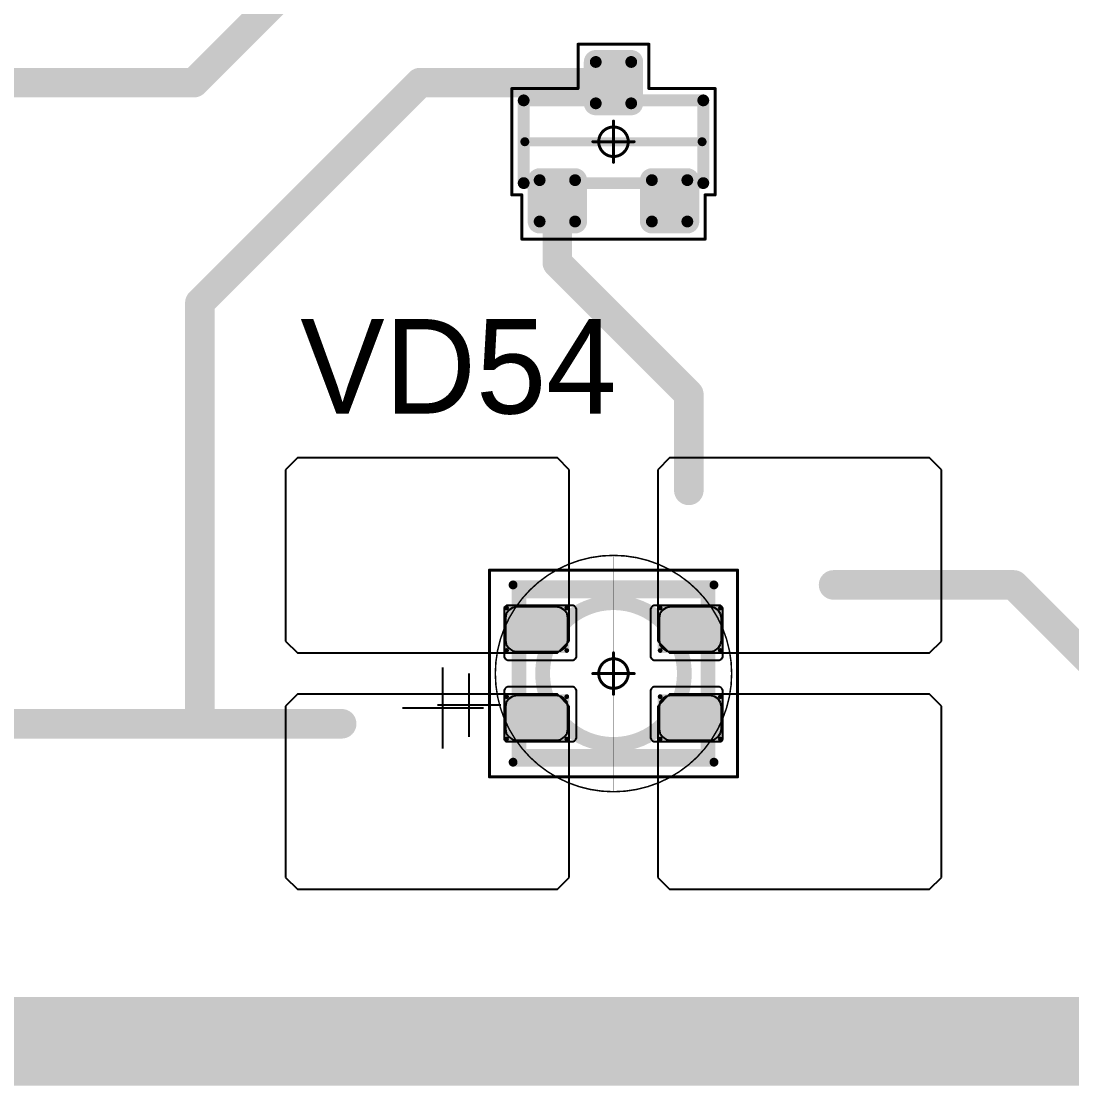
# Model space of a CAD drawing. Header units: millimetres. Extents: x 0 to 400, y 0 to 514.
# Drawn here: x 209.98 to 227.76, y 445.53 to 463.54 of the extents above; entities that cross this region are included whole.
import ezdxf

# ---------------------------------------------------------------- set-up
doc = ezdxf.new("R2010")
doc.units = ezdxf.units.MM
for name, color, linetype in [('Mechanical13', 56, 'Continuous'), ('Mechanical15', 56, 'Continuous'), ('Mechanical2', 216, 'Continuous'), ('TopLayer', 1, 'Continuous'), ('TopOverlay', 2, 'Continuous'), ('TopPaste', 8, 'Continuous'), ('TopSolder', 216, 'Continuous')]:
    doc.layers.add(name, color=color, linetype=linetype)

# ---------------------------------------------------------------- blocks, each defined once
blk = doc.blocks.new('SOT23_128')
at = {"layer": 'Mechanical13', "const_width": 0.2}
for points in [[(-0.7, 1.52), (0.7, 1.52)], [(-0.7, 1.52), (-0.7, -1.52)], [(0.7, 1.52), (0.7, -1.52)], [(-0.7, -1.52), (0.7, -1.52)]]:
    blk.add_lwpolyline(points, dxfattribs=at)
at = {"layer": 'Mechanical13', "const_width": 0.1}
for points in [[(-0.75, 1.52, 1), (-0.65, 1.52, 1)], [(-0.75, 1.52, 1), (-0.65, 1.52, 1)], [(0.65, 1.52, 1), (0.75, 1.52, 1)], [(0.65, 1.52, 1), (0.75, 1.52, 1)], [(-0.75, -1.52, 1), (-0.65, -1.52, 1)], [(-0.75, -1.52, 1), (-0.65, -1.52, 1)], [(0.65, -1.52, 1), (0.75, -1.52, 1)], [(0.65, -1.52, 1), (0.75, -1.52, 1)]]:
    blk.add_lwpolyline(points, format="xyb", close=True, dxfattribs=at)
at = {"layer": 'Mechanical15', "const_width": 0.05}
for points in [[(-0.9, 1.72), (-0.9, 1.55)], [(-0.9, 1.72), (0.9, 1.72)], [(0.9, 1.72), (0.9, 0.6)], [(-1.65, 1.55), (-1.65, -1.55)], [(-1.65, 1.55), (-0.9, 1.55)], [(0.9, 0.6), (1.65, 0.6)], [(1.65, 0.6), (1.65, -0.6)], [(0, 0.35), (0, -0.35)], [(-0.35, 0), (0.35, 0)], [(0.9, -0.6), (1.65, -0.6)], [(0.9, -0.6), (0.9, -1.72)], [(-1.65, -1.55), (-0.9, -1.55)], [(-0.9, -1.55), (-0.9, -1.72)], [(-0.9, -1.72), (0.9, -1.72)]]:
    blk.add_lwpolyline(points, dxfattribs=at)
at = {"layer": 'Mechanical15'}
for points, const_width in [([(-0.913, 1.72, 1), (-0.888, 1.72, 1)], 0.025), ([(-0.913, 1.72, 1), (-0.888, 1.72, 1)], 0.025), ([(0.888, 1.72, 1), (0.913, 1.72, 1)], 0.025), ([(0.888, 1.72, 1), (0.913, 1.72, 1)], 0.025), ([(-1.662, 1.55, 1), (-1.637, 1.55, 1)], 0.025), ([(-1.662, 1.55, 1), (-1.637, 1.55, 1)], 0.025), ([(-0.913, 1.55, 1), (-0.888, 1.55, 1)], 0.025), ([(-0.913, 1.55, 1), (-0.888, 1.55, 1)], 0.025), ([(0.888, 0.6, 1), (0.913, 0.6, 1)], 0.025), ([(0.888, 0.6, 1), (0.913, 0.6, 1)], 0.025), ([(1.637, 0.6, 1), (1.662, 0.6, 1)], 0.025), ([(1.637, 0.6, 1), (1.662, 0.6, 1)], 0.025), ([(-0.012, 0.35, 1), (0.012, 0.35, 1)], 0.025), ([(0.25, 0, 1), (-0.25, 0, 1)], 0.05), ([(-0.362, 0, 1), (-0.337, 0, 1)], 0.025), ([(-0.262, 0, 1), (-0.238, 0, 1)], 0.025), ([(0.238, 0, 1), (0.262, 0, 1)], 0.025), ([(0.337, 0, 1), (0.362, 0, 1)], 0.025), ([(-0.012, -0.35, 1), (0.012, -0.35, 1)], 0.025), ([(0.888, -0.6, 1), (0.913, -0.6, 1)], 0.025), ([(0.888, -0.6, 1), (0.913, -0.6, 1)], 0.025), ([(1.637, -0.6, 1), (1.662, -0.6, 1)], 0.025), ([(1.637, -0.6, 1), (1.662, -0.6, 1)], 0.025), ([(-1.662, -1.55, 1), (-1.637, -1.55, 1)], 0.025), ([(-1.662, -1.55, 1), (-1.637, -1.55, 1)], 0.025), ([(-0.913, -1.55, 1), (-0.888, -1.55, 1)], 0.025), ([(-0.913, -1.55, 1), (-0.888, -1.55, 1)], 0.025), ([(-0.913, -1.72, 1), (-0.888, -1.72, 1)], 0.025), ([(-0.913, -1.72, 1), (-0.888, -1.72, 1)], 0.025), ([(0.888, -1.72, 1), (0.913, -1.72, 1)], 0.025), ([(0.888, -1.72, 1), (0.913, -1.72, 1)], 0.025)]:
    blk.add_lwpolyline(points, format="xyb", close=True, dxfattribs=dict(at, const_width=const_width))
at = {"layer": 'TopLayer', "const_width": 0.1}
for points in [[(-1.4, 1.25, 1), (-1.3, 1.25, 1)], [(-0.7, 1.25, 1), (-0.6, 1.25, 1)], [(-1.4, 0.65, 1), (-1.3, 0.65, 1)], [(-0.7, 0.65, 1), (-0.6, 0.65, 1)], [(0.6, 0.3, 1), (0.7, 0.3, 1)], [(1.3, 0.3, 1), (1.4, 0.3, 1)], [(0.6, -0.3, 1), (0.7, -0.3, 1)], [(1.3, -0.3, 1), (1.4, -0.3, 1)], [(-1.4, -0.65, 1), (-1.3, -0.65, 1)], [(-0.7, -0.65, 1), (-0.6, -0.65, 1)], [(-1.4, -1.25, 1), (-1.3, -1.25, 1)], [(-0.7, -1.25, 1), (-0.6, -1.25, 1)]]:
    blk.add_lwpolyline(points, format="xyb", close=True, dxfattribs=at)
at = {"layer": 'TopLayer'}
for points in [[(-1.35, 1.35), (-1.35, 0.55), (-0.65, 1.35), (-0.65, 0.55)], [(-1.45, 1.25), (-1.45, 0.65), (-0.55, 1.25), (-0.55, 0.65)], [(0.65, 0.4), (0.65, -0.4), (1.35, 0.4), (1.35, -0.4)], [(0.55, 0.3), (0.55, -0.3), (1.45, 0.3), (1.45, -0.3)], [(-1.45, -0.65), (-1.45, -1.25), (-0.55, -0.65), (-0.55, -1.25)], [(-1.35, -0.55), (-1.35, -1.35), (-0.65, -0.55), (-0.65, -1.35)]]:
    blk.add_solid(points, dxfattribs=at)
at = {"layer": 'TopOverlay', "const_width": 0.15}
blk.add_lwpolyline([(0, 1.5), (0, -1.5)], dxfattribs=at)
at = {"layer": 'TopOverlay', "const_width": 0.075}
for points in [[(-0.038, 1.5, 1), (0.038, 1.5, 1)], [(-0.038, -1.5, 1), (0.038, -1.5, 1)]]:
    blk.add_lwpolyline(points, format="xyb", close=True, dxfattribs=at)
at = {"layer": 'TopPaste', "const_width": 0.075}
for points in [[(-1.387, 1.25, 1), (-1.313, 1.25, 1)], [(-0.687, 1.25, 1), (-0.613, 1.25, 1)], [(-1.387, 0.65, 1), (-1.313, 0.65, 1)], [(-0.687, 0.65, 1), (-0.613, 0.65, 1)], [(0.613, 0.3, 1), (0.687, 0.3, 1)], [(1.313, 0.3, 1), (1.387, 0.3, 1)], [(0.613, -0.3, 1), (0.687, -0.3, 1)], [(1.313, -0.3, 1), (1.387, -0.3, 1)], [(-1.387, -0.65, 1), (-1.313, -0.65, 1)], [(-0.687, -0.65, 1), (-0.613, -0.65, 1)], [(-1.387, -1.25, 1), (-1.313, -1.25, 1)], [(-0.687, -1.25, 1), (-0.613, -1.25, 1)]]:
    blk.add_lwpolyline(points, format="xyb", close=True, dxfattribs=at)
at = {"layer": 'TopPaste'}
for points in [[(-1.35, 1.325), (-1.35, 0.575), (-0.65, 1.325), (-0.65, 0.575)], [(-1.425, 1.25), (-1.425, 0.65), (-0.575, 1.25), (-0.575, 0.65)], [(0.65, 0.375), (0.65, -0.375), (1.35, 0.375), (1.35, -0.375)], [(0.575, 0.3), (0.575, -0.3), (1.425, 0.3), (1.425, -0.3)], [(-1.425, -0.65), (-1.425, -1.25), (-0.575, -0.65), (-0.575, -1.25)], [(-1.35, -0.575), (-1.35, -1.325), (-0.65, -0.575), (-0.65, -1.325)]]:
    blk.add_solid(points, dxfattribs=at)
at = {"layer": 'TopSolder', "const_width": 0.202}
for points in [[(-1.451, 1.25, 1), (-1.249, 1.25, 1)], [(-0.751, 1.25, 1), (-0.549, 1.25, 1)], [(-1.451, 0.65, 1), (-1.249, 0.65, 1)], [(-0.751, 0.65, 1), (-0.549, 0.65, 1)], [(0.549, 0.3, 1), (0.751, 0.3, 1)], [(1.249, 0.3, 1), (1.451, 0.3, 1)], [(0.549, -0.3, 1), (0.751, -0.3, 1)], [(1.249, -0.3, 1), (1.451, -0.3, 1)], [(-1.451, -0.65, 1), (-1.249, -0.65, 1)], [(-0.751, -0.65, 1), (-0.549, -0.65, 1)], [(-1.451, -1.25, 1), (-1.249, -1.25, 1)], [(-0.751, -1.25, 1), (-0.549, -1.25, 1)]]:
    blk.add_lwpolyline(points, format="xyb", close=True, dxfattribs=at)
at = {"layer": 'TopSolder'}
for points in [[(-1.35, 1.452), (-1.35, 0.448), (-0.65, 1.452), (-0.65, 0.448)], [(-1.552, 1.25), (-1.552, 0.65), (-0.448, 1.25), (-0.448, 0.65)], [(0.65, 0.502), (0.65, -0.502), (1.35, 0.502), (1.35, -0.502)], [(0.448, 0.3), (0.448, -0.3), (1.552, 0.3), (1.552, -0.3)], [(-1.35, -0.448), (-1.35, -1.452), (-0.65, -0.448), (-0.65, -1.452)], [(-1.552, -0.65), (-1.552, -1.25), (-0.448, -0.65), (-0.448, -1.25)]]:
    blk.add_solid(points, dxfattribs=at)
blk = doc.blocks.new('E65F_301')
at = {"layer": 'Mechanical13'}
for p, q in [((2.441, 1.071), (2.441, 0)), ((1.905, 0.536), (2.976, 0.536))]:
    blk.add_line(p, q, dxfattribs=at)
at = {"layer": 'Mechanical13', "const_width": 0.25}
for points in [[(-1.6, 1.4), (-1.6, -1.4)], [(1.6, 1.4), (-1.6, 1.4)], [(1.6, 1.4), (1.6, -1.4)], [(1.6, -1.4), (-1.6, -1.4)]]:
    blk.add_lwpolyline(points, dxfattribs=at)
at = {"layer": 'Mechanical13'}
for points, const_width in [([(-1.663, 1.4, 1), (-1.538, 1.4, 1)], 0.125), ([(-1.663, 1.4, 1), (-1.538, 1.4, 1)], 0.125), ([(1.537, 1.4, 1), (1.662, 1.4, 1)], 0.125), ([(1.537, 1.4, 1), (1.662, 1.4, 1)], 0.125), ([(1.2, 0, 1), (-1.2, 0, 1)], 0.25), ([(-1.263, 0, 1), (-1.138, 0, 1)], 0.125), ([(1.137, 0, 1), (1.262, 0, 1)], 0.125), ([(-1.663, -1.4, 1), (-1.538, -1.4, 1)], 0.125), ([(-1.663, -1.4, 1), (-1.538, -1.4, 1)], 0.125), ([(1.537, -1.4, 1), (1.662, -1.4, 1)], 0.125), ([(1.537, -1.4, 1), (1.662, -1.4, 1)], 0.125)]:
    blk.add_lwpolyline(points, format="xyb", close=True, dxfattribs=dict(at, const_width=const_width))
at = {"layer": 'Mechanical15', "const_width": 0.05}
for points in [[(2.1, 1.75), (-2.1, 1.75)], [(-2.1, 1.75), (-2.1, -1.75)], [(2.1, 1.75), (2.1, -1.75)], [(0, 0.35), (0, -0.35)], [(0, 0.35), (0, -0.35)], [(0.35, 0), (-0.35, 0)], [(0.35, 0), (-0.35, 0)], [(2.1, -1.75), (-2.1, -1.75)]]:
    blk.add_lwpolyline(points, dxfattribs=at)
at = {"layer": 'Mechanical15'}
for points, const_width in [([(-2.113, 1.75, 1), (-2.088, 1.75, 1)], 0.025), ([(-2.113, 1.75, 1), (-2.088, 1.75, 1)], 0.025), ([(2.087, 1.75, 1), (2.112, 1.75, 1)], 0.025), ([(2.087, 1.75, 1), (2.112, 1.75, 1)], 0.025), ([(-0.013, 0.35, 1), (0.012, 0.35, 1)], 0.025), ([(-0.013, 0.35, 1), (0.012, 0.35, 1)], 0.025), ([(0.25, 0, 1), (-0.25, 0, 1)], 0.05), ([(0.25, 0, 1), (-0.25, 0, 1)], 0.05), ([(-0.363, 0, 1), (-0.338, 0, 1)], 0.025), ([(-0.363, 0, 1), (-0.338, 0, 1)], 0.025), ([(-0.263, 0, 1), (-0.238, 0, 1)], 0.025), ([(-0.263, 0, 1), (-0.238, 0, 1)], 0.025), ([(0.237, 0, 1), (0.262, 0, 1)], 0.025), ([(0.237, 0, 1), (0.262, 0, 1)], 0.025), ([(0.337, 0, 1), (0.362, 0, 1)], 0.025), ([(0.337, 0, 1), (0.362, 0, 1)], 0.025), ([(-0.013, -0.35, 1), (0.012, -0.35, 1)], 0.025), ([(-0.013, -0.35, 1), (0.012, -0.35, 1)], 0.025), ([(-2.113, -1.75, 1), (-2.088, -1.75, 1)], 0.025), ([(-2.113, -1.75, 1), (-2.088, -1.75, 1)], 0.025), ([(2.087, -1.75, 1), (2.112, -1.75, 1)], 0.025), ([(2.087, -1.75, 1), (2.112, -1.75, 1)], 0.025)]:
    blk.add_lwpolyline(points, format="xyb", close=True, dxfattribs=dict(at, const_width=const_width))
at = {"layer": 'TopLayer'}
for p, q in [((-5.35, 3.65), (-5.55, 3.45)), ((-0.95, 3.65), (-5.35, 3.65)), ((-5.35, 3.65), (-5.35, 3.65)), ((-0.75, 3.45), (-0.95, 3.65)), ((0.95, 3.65), (0.75, 3.45)), ((5.35, 3.65), (0.95, 3.65)), ((0.95, 3.65), (0.95, 3.65)), ((5.55, 3.45), (5.35, 3.65)), ((-5.55, 3.45), (-5.55, 3.45)), ((-5.55, 3.45), (-5.55, 0.55)), ((-0.75, 0.55), (-0.75, 3.45)), ((0.75, 3.45), (0.75, 3.45)), ((0.75, 3.45), (0.75, 0.55)), ((5.55, 0.55), (5.55, 3.45)), ((-5.55, 0.55), (-5.35, 0.35)), ((-0.95, 0.35), (-0.75, 0.55)), ((0.75, 0.55), (0.95, 0.35)), ((5.35, 0.35), (5.55, 0.55)), ((-5.35, 0.35), (-0.95, 0.35)), ((0.95, 0.35), (5.35, 0.35)), ((-5.35, -0.35), (-5.55, -0.55)), ((-0.95, -0.35), (-5.35, -0.35)), ((-5.35, -0.35), (-5.35, -0.35)), ((-0.75, -0.55), (-0.95, -0.35)), ((0.95, -0.35), (0.75, -0.55)), ((5.35, -0.35), (0.95, -0.35)), ((0.95, -0.35), (0.95, -0.35)), ((5.55, -0.55), (5.35, -0.35)), ((-5.55, -0.55), (-5.55, -0.55)), ((-5.55, -0.55), (-5.55, -3.45)), ((-0.75, -3.45), (-0.75, -0.55)), ((0.75, -0.55), (0.75, -0.55)), ((0.75, -0.55), (0.75, -3.45)), ((5.55, -3.45), (5.55, -0.55)), ((-5.55, -3.45), (-5.35, -3.65)), ((-0.95, -3.65), (-0.75, -3.45)), ((0.75, -3.45), (0.95, -3.65)), ((5.35, -3.65), (5.55, -3.45)), ((-5.35, -3.65), (-0.95, -3.65)), ((0.95, -3.65), (5.35, -3.65))]:
    blk.add_line(p, q, dxfattribs=at)
at = {"layer": 'TopLayer', "const_width": 0.04}
for points in [[(-1.83, 1.11, 1), (-1.79, 1.11, 1)], [(-0.81, 1.11, 1), (-0.77, 1.11, 1)], [(0.77, 1.11, 1), (0.81, 1.11, 1)], [(1.79, 1.11, 1), (1.83, 1.11, 1)], [(-1.83, 0.39, 1), (-1.79, 0.39, 1)], [(-0.81, 0.39, 1), (-0.77, 0.39, 1)], [(0.77, 0.39, 1), (0.81, 0.39, 1)], [(1.79, 0.39, 1), (1.83, 0.39, 1)], [(-1.83, -0.39, 1), (-1.79, -0.39, 1)], [(-0.81, -0.39, 1), (-0.77, -0.39, 1)], [(0.77, -0.39, 1), (0.81, -0.39, 1)], [(1.79, -0.39, 1), (1.83, -0.39, 1)], [(-1.83, -1.11, 1), (-1.79, -1.11, 1)], [(-0.81, -1.11, 1), (-0.77, -1.11, 1)], [(0.77, -1.11, 1), (0.81, -1.11, 1)], [(1.79, -1.11, 1), (1.83, -1.11, 1)]]:
    blk.add_lwpolyline(points, format="xyb", close=True, dxfattribs=at)
at = {"layer": 'TopLayer'}
for points in [[(-1.85, 1.11), (-1.85, 0.39), (-0.75, 1.11), (-0.75, 0.39)], [(-1.81, 1.15), (-1.81, 0.35), (-0.79, 1.15), (-0.79, 0.35)], [(0.75, 1.11), (0.75, 0.39), (1.85, 1.11), (1.85, 0.39)], [(0.79, 1.15), (0.79, 0.35), (1.81, 1.15), (1.81, 0.35)], [(-1.81, -0.35), (-1.81, -1.15), (-0.79, -0.35), (-0.79, -1.15)], [(0.79, -0.35), (0.79, -1.15), (1.81, -0.35), (1.81, -1.15)], [(-1.85, -0.39), (-1.85, -1.11), (-0.75, -0.39), (-0.75, -1.11)], [(0.75, -0.39), (0.75, -1.11), (1.85, -0.39), (1.85, -1.11)]]:
    blk.add_solid(points, dxfattribs=at)
at = {"layer": 'TopOverlay'}
for p, q in [((2.886, 1.271), (2.886, -0.1)), ((2.2, 0.586), (3.571, 0.586))]:
    blk.add_line(p, q, dxfattribs=at)
at = {"layer": 'TopOverlay', "const_width": 0.15}
for points in [[(1.7, 1.5), (-1.7, 1.5)], [(1.7, -1.5), (-1.7, -1.5)]]:
    blk.add_lwpolyline(points, dxfattribs=at)
at = {"layer": 'TopOverlay', "const_width": 0.075}
for points in [[(-1.738, 1.5, 1), (-1.663, 1.5, 1)], [(1.662, 1.5, 1), (1.737, 1.5, 1)], [(-1.738, -1.5, 1), (-1.663, -1.5, 1)], [(1.662, -1.5, 1), (1.737, -1.5, 1)]]:
    blk.add_lwpolyline(points, format="xyb", close=True, dxfattribs=at)
at = {"layer": 'TopPaste'}
for p, q in [((-1.711, 1.114), (-1.773, 1.073)), ((-1.638, 1.129), (-1.711, 1.114)), ((-0.963, 1.129), (-1.638, 1.129)), ((-0.889, 1.114), (-0.963, 1.129)), ((-0.827, 1.073), (-0.889, 1.114)), ((0.889, 1.114), (0.827, 1.073)), ((0.962, 1.129), (0.889, 1.114)), ((1.637, 1.129), (0.962, 1.129)), ((1.711, 1.114), (1.637, 1.129)), ((1.773, 1.073), (1.711, 1.114)), ((-1.814, 1.011), (-1.829, 0.938)), ((-1.829, 0.938), (-1.829, 0.563)), ((-1.773, 1.073), (-1.814, 1.011)), ((-0.786, 1.011), (-0.827, 1.073)), ((-0.771, 0.938), (-0.786, 1.011)), ((-0.771, 0.563), (-0.771, 0.938)), ((0.786, 1.011), (0.771, 0.938)), ((0.771, 0.938), (0.771, 0.563)), ((0.827, 1.073), (0.786, 1.011)), ((1.814, 1.011), (1.773, 1.073)), ((1.829, 0.938), (1.814, 1.011)), ((1.829, 0.563), (1.829, 0.938)), ((-1.829, 0.563), (-1.814, 0.489)), ((-0.786, 0.489), (-0.771, 0.563)), ((0.771, 0.563), (0.786, 0.489)), ((1.814, 0.489), (1.829, 0.563)), ((-1.814, 0.489), (-1.773, 0.427)), ((-1.773, 0.427), (-1.711, 0.386)), ((-1.711, 0.386), (-1.638, 0.371)), ((-1.638, 0.371), (-0.963, 0.371)), ((-0.963, 0.371), (-0.889, 0.386)), ((-0.889, 0.386), (-0.827, 0.427)), ((-0.827, 0.427), (-0.786, 0.489)), ((0.786, 0.489), (0.827, 0.427)), ((0.827, 0.427), (0.889, 0.386)), ((0.889, 0.386), (0.962, 0.371)), ((0.962, 0.371), (1.637, 0.371)), ((1.637, 0.371), (1.711, 0.386)), ((1.711, 0.386), (1.773, 0.427)), ((1.773, 0.427), (1.814, 0.489)), ((-1.814, -0.489), (-1.829, -0.563)), ((-1.773, -0.427), (-1.814, -0.489)), ((-1.711, -0.386), (-1.773, -0.427)), ((-1.638, -0.371), (-1.711, -0.386)), ((-0.963, -0.371), (-1.638, -0.371)), ((-0.889, -0.386), (-0.963, -0.371)), ((-0.827, -0.427), (-0.889, -0.386)), ((-0.786, -0.489), (-0.827, -0.427)), ((-0.771, -0.563), (-0.786, -0.489)), ((0.786, -0.489), (0.771, -0.563)), ((0.827, -0.427), (0.786, -0.489)), ((0.889, -0.386), (0.827, -0.427)), ((0.962, -0.371), (0.889, -0.386)), ((1.637, -0.371), (0.962, -0.371)), ((1.711, -0.386), (1.637, -0.371)), ((1.773, -0.427), (1.711, -0.386)), ((1.814, -0.489), (1.773, -0.427)), ((1.829, -0.563), (1.814, -0.489)), ((-1.829, -0.563), (-1.829, -0.938)), ((-0.771, -0.938), (-0.771, -0.563)), ((0.771, -0.563), (0.771, -0.938)), ((1.829, -0.938), (1.829, -0.563)), ((-1.829, -0.938), (-1.814, -1.011)), ((-1.814, -1.011), (-1.773, -1.073)), ((-1.773, -1.073), (-1.711, -1.114)), ((-0.889, -1.114), (-0.827, -1.073)), ((-0.827, -1.073), (-0.786, -1.011)), ((-0.786, -1.011), (-0.771, -0.938)), ((0.771, -0.938), (0.786, -1.011)), ((0.786, -1.011), (0.827, -1.073)), ((0.827, -1.073), (0.889, -1.114)), ((1.711, -1.114), (1.773, -1.073)), ((1.773, -1.073), (1.814, -1.011)), ((1.814, -1.011), (1.829, -0.938)), ((-1.711, -1.114), (-1.638, -1.129)), ((-1.638, -1.129), (-0.963, -1.129)), ((-0.963, -1.129), (-0.889, -1.114)), ((0.889, -1.114), (0.962, -1.129)), ((0.962, -1.129), (1.637, -1.129)), ((1.637, -1.129), (1.711, -1.114))]:
    blk.add_line(p, q, dxfattribs=at)
at = {"layer": 'TopSolder'}
for p, q in [((-1.842, 1.129), (-1.85, 1.111)), ((-1.85, 1.111), (-1.85, 1.101)), ((-1.85, 1.101), (-1.85, 1.101)), ((-1.85, 1.101), (-1.85, 0.301)), ((-1.828, 1.143), (-1.842, 1.129)), ((-1.81, 1.151), (-1.828, 1.143)), ((-1.8, 1.151), (-1.81, 1.151)), ((-0.7, 1.151), (-1.8, 1.151)), ((-0.685, 1.151), (-0.7, 1.151)), ((-0.7, 1.151), (-0.7, 1.151)), ((-0.658, 1.139), (-0.685, 1.151)), ((-0.636, 1.118), (-0.658, 1.139)), ((-0.625, 1.09), (-0.636, 1.118)), ((-0.625, 1.076), (-0.625, 1.09)), ((0.636, 1.118), (0.625, 1.09)), ((0.625, 1.09), (0.625, 1.076)), ((0.657, 1.139), (0.636, 1.118)), ((0.685, 1.151), (0.657, 1.139)), ((0.7, 1.151), (0.685, 1.151)), ((1.8, 1.151), (0.7, 1.151)), ((1.81, 1.151), (1.8, 1.151)), ((1.8, 1.151), (1.8, 1.151)), ((1.828, 1.143), (1.81, 1.151)), ((1.842, 1.129), (1.828, 1.143)), ((1.85, 1.111), (1.842, 1.129)), ((1.85, 1.101), (1.85, 1.111)), ((1.85, 0.301), (1.85, 1.101)), ((-0.625, 0.301), (-0.625, 1.076)), ((0.625, 1.076), (0.625, 1.076)), ((0.625, 1.076), (0.625, 0.301)), ((-1.85, 0.301), (-1.85, 0.286)), ((-1.85, 0.286), (-1.839, 0.258)), ((-1.839, 0.258), (-1.818, 0.237)), ((-1.818, 0.237), (-1.79, 0.226)), ((-1.79, 0.226), (-1.775, 0.226)), ((-1.775, 0.226), (-1.775, 0.226)), ((-1.775, 0.226), (-0.7, 0.226)), ((-0.7, 0.226), (-0.685, 0.226)), ((-0.685, 0.226), (-0.658, 0.237)), ((-0.658, 0.237), (-0.636, 0.258)), ((-0.636, 0.258), (-0.625, 0.286)), ((-0.625, 0.286), (-0.625, 0.301)), ((-0.625, 0.301), (-0.625, 0.301)), ((0.625, 0.301), (0.625, 0.286)), ((0.625, 0.286), (0.636, 0.258)), ((0.636, 0.258), (0.657, 0.237)), ((0.657, 0.237), (0.685, 0.226)), ((0.685, 0.226), (0.7, 0.226)), ((0.7, 0.226), (0.7, 0.226)), ((0.7, 0.226), (1.775, 0.226)), ((1.775, 0.226), (1.79, 0.226)), ((1.79, 0.226), (1.817, 0.237)), ((1.817, 0.237), (1.839, 0.258)), ((1.839, 0.258), (1.85, 0.286)), ((1.85, 0.286), (1.85, 0.301)), ((1.85, 0.301), (1.85, 0.301)), ((-1.839, -0.257), (-1.85, -0.285)), ((-1.85, -0.285), (-1.85, -0.299)), ((-1.85, -0.299), (-1.85, -0.299)), ((-1.85, -0.299), (-1.85, -1.099)), ((-1.818, -0.236), (-1.839, -0.257)), ((-1.79, -0.224), (-1.818, -0.236)), ((-1.775, -0.224), (-1.79, -0.224)), ((-0.7, -0.224), (-1.775, -0.224)), ((-0.685, -0.224), (-0.7, -0.224)), ((-0.7, -0.224), (-0.7, -0.224)), ((-0.658, -0.236), (-0.685, -0.224)), ((-0.636, -0.257), (-0.658, -0.236)), ((-0.625, -0.285), (-0.636, -0.257)), ((-0.625, -0.299), (-0.625, -0.285)), ((-0.625, -1.074), (-0.625, -0.299)), ((0.636, -0.257), (0.625, -0.285)), ((0.625, -0.285), (0.625, -0.299)), ((0.625, -0.299), (0.625, -0.299)), ((0.625, -0.299), (0.625, -1.074)), ((0.657, -0.236), (0.636, -0.257)), ((0.685, -0.224), (0.657, -0.236)), ((0.7, -0.224), (0.685, -0.224)), ((1.775, -0.224), (0.7, -0.224)), ((1.79, -0.224), (1.775, -0.224)), ((1.775, -0.224), (1.775, -0.224)), ((1.817, -0.236), (1.79, -0.224)), ((1.839, -0.257), (1.817, -0.236)), ((1.85, -0.285), (1.839, -0.257)), ((1.85, -0.299), (1.85, -0.285)), ((1.85, -1.099), (1.85, -0.299)), ((-0.625, -1.089), (-0.625, -1.074)), ((-0.625, -1.074), (-0.625, -1.074)), ((0.625, -1.074), (0.625, -1.089)), ((-1.85, -1.099), (-1.85, -1.109)), ((-1.85, -1.109), (-1.842, -1.128)), ((-1.842, -1.128), (-1.828, -1.142)), ((-1.828, -1.142), (-1.81, -1.149)), ((-1.81, -1.149), (-1.8, -1.149)), ((-1.8, -1.149), (-0.7, -1.149)), ((-1.8, -1.149), (-1.8, -1.149)), ((-0.7, -1.149), (-0.685, -1.149)), ((-0.685, -1.149), (-0.658, -1.138)), ((-0.658, -1.138), (-0.636, -1.117)), ((-0.636, -1.117), (-0.625, -1.089)), ((0.625, -1.089), (0.636, -1.117)), ((0.636, -1.117), (0.657, -1.138)), ((0.657, -1.138), (0.685, -1.149)), ((0.685, -1.149), (0.7, -1.149)), ((0.7, -1.149), (1.8, -1.149)), ((0.7, -1.149), (0.7, -1.149)), ((1.8, -1.149), (1.81, -1.149)), ((1.81, -1.149), (1.828, -1.142)), ((1.828, -1.142), (1.842, -1.128)), ((1.842, -1.128), (1.85, -1.109)), ((1.85, -1.109), (1.85, -1.099)), ((1.85, -1.099), (1.85, -1.099))]:
    blk.add_line(p, q, dxfattribs=at)

msp = doc.modelspace()

# ---------------------------------------------------------------- linework, layer by layer
at = {"layer": 'Mechanical2'}
for points, const_width in [([(222, 452.5, 1), (218, 452.5, 1)], 0.0254), ([(220, 454.5, 1), (220, 454.5, 1)], 0.0005), ([(217.994, 452.5, 1), (218.006, 452.5, 1)], 0.0127), ([(218, 452.5, 1), (218, 452.5, 1)], 0.0005), ([(221.994, 452.5, 1), (222.006, 452.5, 1)], 0.0127), ([(222, 452.5, 1), (222, 452.5, 1)], 0.0005), ([(220, 450.5, 1), (220, 450.5, 1)], 0.0005)]:
    msp.add_lwpolyline(points, format="xyb", close=True, dxfattribs=dict(at, const_width=const_width))
at = {"layer": 'Mechanical2', "const_width": 0.001}
for points in [[(220, 450.5), (220, 454.5)], [(218, 452.5), (222, 452.5)]]:
    msp.add_lwpolyline(points, dxfattribs=at)
at = {"layer": 'TopLayer'}
for points, const_width in [([(212.9, 462.5), (218.075, 467.675)], 0.5), ([(200, 462.5), (212.9, 462.5)], 0.5), ([(213, 458.775), (216.725, 462.5)], 0.5), ([(216.725, 462.5), (220, 462.5)], 0.5), ([(219.05, 459.45), (219.05, 460.5)], 0.5), ([(219.05, 459.45), (221.275, 457.225)], 0.5), ([(213, 451.725), (213, 458.775)], 0.5), ([(221.275, 455.6), (221.275, 457.225)], 0.5), ([(223.725, 454), (226.775, 454)], 0.5), ([(226.775, 454), (229.125, 451.65)], 0.5), ([(209.125, 451.65), (213.9, 451.65)], 0.5), ([(213.9, 451.65), (215.4, 451.65)], 0.5), ([(215.4, 451.65), (215.4, 451.65)], 0.5), ([(190.05, 446.275), (244.475, 446.275)], 1.5)]:
    msp.add_lwpolyline(points, dxfattribs=dict(at, const_width=const_width))
at = {"layer": 'TopLayer', "const_width": 0.25}
for points in [[(212.775, 462.5, 1), (213.025, 462.5, 1)], [(212.775, 462.5, 1), (213.025, 462.5, 1)], [(216.6, 462.5, 1), (216.85, 462.5, 1)], [(216.6, 462.5, 1), (216.85, 462.5, 1)], [(219.875, 462.5, 1), (220.125, 462.5, 1)], [(218.925, 460.5, 1), (219.175, 460.5, 1)], [(218.925, 459.45, 1), (219.175, 459.45, 1)], [(218.925, 459.45, 1), (219.175, 459.45, 1)], [(212.875, 458.775, 1), (213.125, 458.775, 1)], [(212.875, 458.775, 1), (213.125, 458.775, 1)], [(221.15, 457.225, 1), (221.4, 457.225, 1)], [(221.15, 457.225, 1), (221.4, 457.225, 1)], [(221.15, 455.6, 1), (221.4, 455.6, 1)], [(223.6, 454, 1), (223.85, 454, 1)], [(226.65, 454, 1), (226.9, 454, 1)], [(226.65, 454, 1), (226.9, 454, 1)], [(212.875, 451.725, 1), (213.125, 451.725, 1)], [(213.775, 451.65, 1), (214.025, 451.65, 1)], [(213.775, 451.65, 1), (214.025, 451.65, 1)], [(215.275, 451.65, 1), (215.525, 451.65, 1)], [(215.275, 451.65, 1), (215.525, 451.65, 1)], [(215.275, 451.65, 1), (215.525, 451.65, 1)]]:
    msp.add_lwpolyline(points, format="xyb", close=True, dxfattribs=at)

# ---------------------------------------------------------------- block references
for name, p, rotation in [('SOT23_128', (220, 461.5), 90), ('E65F_301', (220, 452.5), 180)]:
    msp.add_blockref(name, p, dxfattribs=dict(rotation=rotation))

# ---------------------------------------------------------------- texts
at = {"layer": 'TopOverlay'}
msp.add_text('VD54', height=1.6, dxfattribs=at).set_placement((214.7, 456.9))

doc.saveas('drawing.dxf')
